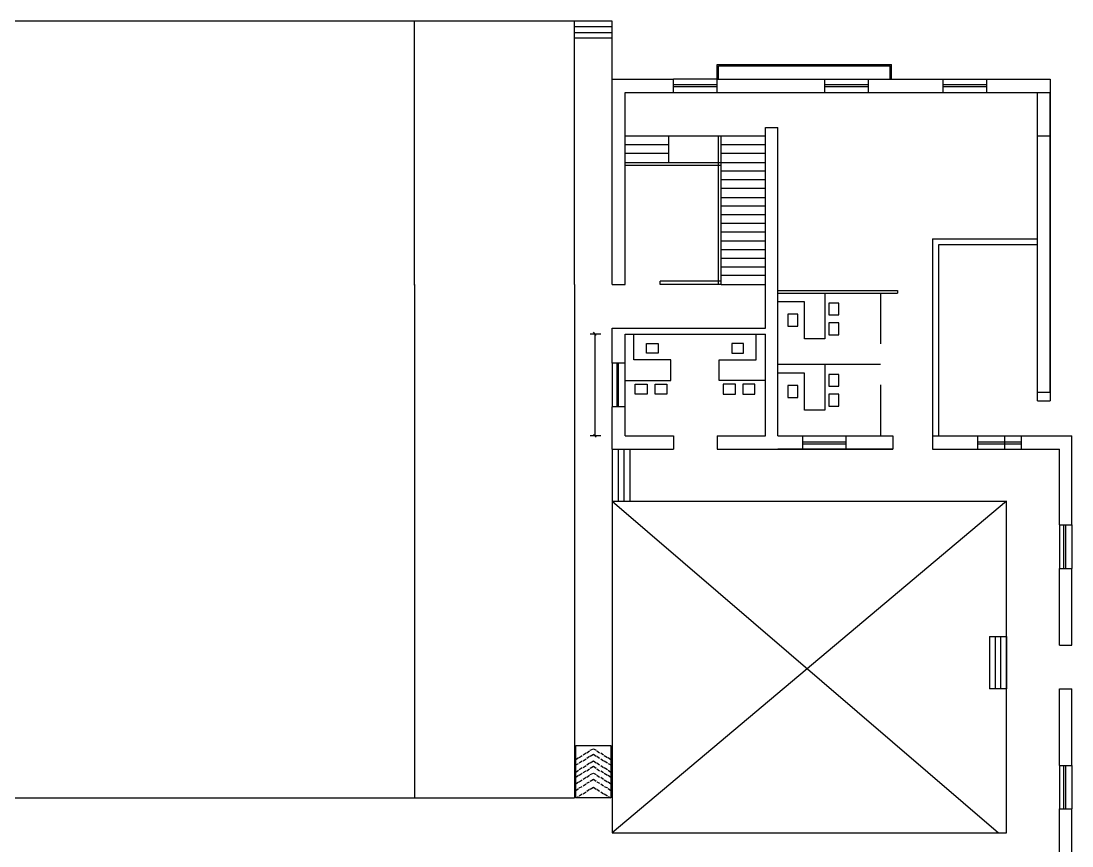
# Model space of a CAD drawing. Header units: millimetres. Extents: x 14 to 406, y 10 to 287.
# Drawn here: x 279.4 to 346.8, y 146.7 to 199.6 of the extents above; entities that cross this region are included whole.
import ezdxf

# ---------------------------------------------------------------- set-up
doc = ezdxf.new("R2010")
doc.units = ezdxf.units.MM
doc.layers.get('0').update_dxf_attribs({"linetype": 'CONTINUOUS'})

msp = doc.modelspace()

# ---------------------------------------------------------------- linework, layer by layer
at = {"color": 0}
for p, q in [((314.904, 199.616), (249.88, 199.616)), ((314.904, 199.616), (279.64, 199.616)), ((304.66, 182.682), (304.66, 199.616)), ((304.66, 182.682), (304.66, 199.616)), ((314.904, 195.891), (314.904, 199.616)), ((314.904, 195.891), (314.904, 199.616)), ((317.317, 199.616), (314.904, 199.616)), ((314.904, 198.515), (314.904, 199.616)), ((317.317, 195.891), (317.317, 199.616)), ((317.317, 199.235), (314.904, 199.235)), ((317.317, 198.854), (314.904, 198.854)), ((317.317, 198.515), (314.904, 198.515)), ((324.047, 196.822), (335.223, 196.822)), ((324.047, 195.891), (324.047, 196.822)), ((324.133, 196.737), (335.139, 196.737)), ((324.133, 195.891), (324.133, 196.737)), ((335.139, 195.891), (335.139, 196.737)), ((335.223, 195.891), (335.223, 196.822)), ((314.904, 182.725), (314.904, 195.891)), ((314.904, 182.725), (314.904, 195.891)), ((317.317, 195.891), (321.254, 195.891)), ((317.317, 182.725), (317.317, 195.891)), ((317.317, 195.891), (321.254, 195.891)), ((321.254, 195.043), (321.254, 195.891)), ((324.047, 195.891), (321.254, 195.891)), ((321.254, 195.043), (321.254, 195.891)), ((324.047, 195.891), (321.254, 195.891)), ((321.254, 195.552), (324.047, 195.552)), ((321.254, 195.552), (324.047, 195.552)), ((321.254, 195.425), (324.047, 195.425)), ((321.254, 195.425), (324.047, 195.425)), ((324.047, 195.891), (330.948, 195.891)), ((324.047, 195.043), (324.047, 195.891)), ((324.047, 195.891), (330.948, 195.891)), ((324.047, 195.043), (324.047, 195.891)), ((330.948, 195.043), (330.948, 195.891)), ((330.948, 195.891), (333.742, 195.891)), ((330.948, 195.043), (330.948, 195.891)), ((330.948, 195.891), (333.742, 195.891)), ((330.948, 195.552), (333.742, 195.552)), ((330.948, 195.552), (333.742, 195.552)), ((330.948, 195.425), (333.742, 195.425)), ((330.948, 195.425), (333.742, 195.425)), ((333.742, 195.891), (338.526, 195.891)), ((333.742, 195.043), (333.742, 195.891)), ((333.742, 195.891), (338.526, 195.891)), ((333.742, 195.043), (333.742, 195.891)), ((338.526, 195.043), (338.526, 195.891)), ((338.526, 195.891), (341.32, 195.891)), ((338.526, 195.043), (338.526, 195.891)), ((338.526, 195.891), (341.32, 195.891)), ((338.526, 195.552), (341.32, 195.552)), ((338.526, 195.552), (341.32, 195.552)), ((338.526, 195.425), (341.32, 195.425)), ((338.526, 195.425), (341.32, 195.425)), ((341.32, 195.891), (345.383, 195.891)), ((341.32, 195.043), (341.32, 195.891)), ((341.32, 195.891), (345.383, 195.891)), ((341.32, 195.043), (341.32, 195.891)), ((345.383, 195.891), (345.383, 195.043)), ((345.383, 195.891), (345.383, 195.043)), ((318.163, 195.043), (321.254, 195.043)), ((318.163, 182.725), (318.163, 195.043)), ((318.163, 195.043), (321.254, 195.043)), ((321.254, 195.043), (324.047, 195.043)), ((321.254, 195.043), (324.047, 195.043)), ((324.047, 195.043), (330.948, 195.043)), ((324.047, 195.043), (330.948, 195.043)), ((330.948, 195.043), (333.742, 195.043)), ((330.948, 195.043), (333.742, 195.043)), ((333.742, 195.043), (338.526, 195.043)), ((333.742, 195.043), (338.526, 195.043)), ((338.526, 195.043), (341.32, 195.043)), ((338.526, 195.043), (341.32, 195.043)), ((341.32, 195.043), (345.383, 195.043)), ((341.32, 195.043), (345.383, 195.043)), ((344.58, 178.831), (344.58, 195.043)), ((345.383, 195.043), (345.383, 175.274)), ((345.383, 175.824), (345.383, 195.043)), ((345.383, 195.043), (345.383, 187.762)), ((327.138, 192.8), (327.943, 192.8)), ((327.138, 192.8), (327.943, 192.8)), ((327.138, 179.93), (327.138, 192.8)), ((327.943, 173.03), (327.943, 192.8)), ((318.163, 192.25), (320.958, 192.25)), ((318.163, 192.25), (320.958, 192.25)), ((320.958, 192.25), (324.302, 192.25)), ((320.958, 190.556), (320.958, 192.25)), ((320.958, 192.25), (324.302, 192.25)), ((324.133, 182.725), (324.133, 192.25)), ((324.302, 192.25), (327.138, 192.25)), ((324.302, 182.725), (324.302, 192.25)), ((324.302, 192.25), (327.138, 192.25)), ((344.58, 192.25), (345.383, 192.25)), ((344.58, 187.762), (344.58, 192.25)), ((345.383, 187.762), (345.383, 192.25)), ((318.163, 191.699), (320.958, 191.699)), ((324.302, 191.699), (327.138, 191.699)), ((318.163, 191.149), (320.958, 191.149)), ((318.163, 190.556), (320.958, 190.556)), ((320.958, 190.556), (324.302, 190.556)), ((324.302, 191.149), (327.138, 191.149)), ((324.302, 190.556), (327.138, 190.556)), ((318.163, 190.387), (320.958, 190.387)), ((320.958, 190.387), (324.302, 190.387)), ((324.302, 190.007), (327.138, 190.007)), ((324.302, 189.455), (327.138, 189.455)), ((324.302, 188.905), (327.138, 188.905)), ((324.302, 188.313), (327.138, 188.313)), ((324.302, 187.762), (327.138, 187.762)), ((324.302, 187.212), (327.138, 187.212)), ((344.58, 178.831), (344.58, 187.381)), ((345.383, 187.762), (345.383, 177.348)), ((345.383, 187.762), (345.383, 175.274)), ((324.302, 186.662), (327.138, 186.662)), ((324.302, 186.111), (327.138, 186.111)), ((324.302, 185.518), (327.138, 185.518)), ((337.848, 185.645), (337.848, 172.183)), ((337.848, 185.645), (344.58, 185.645)), ((344.58, 185.265), (338.23, 185.265)), ((338.23, 185.265), (338.23, 173.03)), ((324.302, 184.968), (327.138, 184.968)), ((324.302, 184.419), (327.138, 184.419)), ((324.302, 183.867), (327.138, 183.867)), ((324.302, 183.318), (327.138, 183.318)), ((304.66, 182.725), (304.66, 149.831)), ((304.66, 182.725), (304.66, 149.831)), ((314.904, 182.725), (314.904, 149.831)), ((314.904, 182.725), (314.904, 149.831)), ((317.317, 182.725), (318.163, 182.725)), ((320.406, 182.725), (320.406, 182.936)), ((324.302, 182.936), (320.406, 182.936)), ((324.302, 182.725), (320.406, 182.725)), ((324.302, 182.725), (327.138, 182.725)), ((344.58, 175.274), (344.58, 182.47)), ((327.943, 182.343), (335.605, 182.343)), ((327.943, 182.174), (335.605, 182.174)), ((330.948, 182.174), (330.948, 179.254)), ((334.504, 182.174), (334.504, 178.915)), ((335.605, 182.343), (335.605, 182.174)), ((329.635, 181.624), (327.943, 181.624)), ((329.635, 179.254), (329.635, 181.624)), ((331.202, 181.54), (331.202, 180.778)), ((331.837, 181.54), (331.202, 181.54)), ((331.837, 180.778), (331.837, 181.54)), ((328.577, 180.819), (328.577, 180.057)), ((329.212, 180.819), (328.577, 180.819)), ((329.212, 180.057), (329.212, 180.819)), ((331.202, 180.778), (331.837, 180.778)), ((317.317, 177.687), (317.317, 179.93)), ((317.317, 179.93), (327.138, 179.93)), ((328.577, 180.057), (329.212, 180.057)), ((331.202, 180.269), (331.202, 179.507)), ((331.837, 180.269), (331.202, 180.269)), ((331.837, 179.507), (331.837, 180.269)), ((316.597, 179.55), (315.92, 179.55)), ((316.301, 179.465), (316.132, 179.677)), ((316.216, 179.55), (316.216, 173.03)), ((318.163, 177.687), (318.163, 179.55)), ((318.163, 179.55), (327.138, 179.55)), ((318.714, 177.899), (318.714, 179.55)), ((326.546, 177.899), (326.546, 179.55)), ((327.138, 173.03), (327.138, 179.55)), ((330.948, 179.254), (329.635, 179.254)), ((331.202, 179.507), (331.837, 179.507)), ((319.518, 178.957), (320.28, 178.957)), ((319.518, 178.322), (319.518, 178.957)), ((320.28, 178.957), (320.28, 178.322)), ((325.741, 178.957), (324.979, 178.957)), ((324.979, 178.957), (324.979, 178.322)), ((325.741, 178.322), (325.741, 178.957)), ((344.58, 178.618), (344.58, 178.831)), ((344.58, 175.824), (344.58, 178.618)), ((321.084, 177.899), (318.714, 177.899)), ((320.28, 178.322), (319.518, 178.322)), ((321.084, 176.586), (321.084, 177.899)), ((324.175, 176.586), (324.175, 177.899)), ((324.175, 177.899), (326.546, 177.899)), ((324.979, 178.322), (325.741, 178.322)), ((318.163, 177.687), (317.317, 177.687)), ((317.317, 177.687), (317.317, 174.894)), ((317.613, 177.687), (317.613, 174.894)), ((317.697, 177.687), (317.697, 174.894)), ((318.163, 174.894), (318.163, 177.687)), ((334.504, 177.603), (327.943, 177.603)), ((330.948, 177.603), (330.948, 174.681)), ((345.383, 176.968), (345.383, 177.348)), ((318.163, 176.586), (321.084, 176.586)), ((327.138, 176.586), (324.175, 176.586)), ((329.635, 177.052), (327.943, 177.052)), ((329.635, 174.681), (329.635, 177.052)), ((331.202, 176.968), (331.202, 176.205)), ((331.837, 176.968), (331.202, 176.968)), ((331.837, 176.205), (331.837, 176.968)), ((345.383, 176.968), (345.383, 175.824)), ((318.798, 176.332), (319.56, 176.332)), ((318.798, 175.697), (318.798, 176.332)), ((319.56, 176.332), (319.56, 175.697)), ((320.069, 176.332), (320.831, 176.332)), ((320.069, 175.697), (320.069, 176.332)), ((320.831, 176.332), (320.831, 175.697)), ((325.234, 176.332), (324.429, 176.332)), ((324.429, 176.332), (324.429, 175.697)), ((325.234, 175.697), (325.234, 176.332)), ((326.46, 176.332), (325.698, 176.332)), ((325.698, 176.332), (325.698, 175.697)), ((326.46, 175.697), (326.46, 176.332)), ((328.577, 176.248), (328.577, 175.486)), ((329.212, 176.248), (328.577, 176.248)), ((329.212, 175.486), (329.212, 176.248)), ((331.202, 176.205), (331.837, 176.205)), ((334.504, 176.29), (334.504, 173.03)), ((344.58, 175.824), (345.383, 175.824)), ((319.56, 175.697), (318.798, 175.697)), ((320.831, 175.697), (320.069, 175.697)), ((324.429, 175.697), (325.234, 175.697)), ((325.698, 175.697), (326.46, 175.697)), ((328.577, 175.486), (329.212, 175.486)), ((331.202, 175.697), (331.202, 174.935)), ((331.837, 175.697), (331.202, 175.697)), ((331.837, 174.935), (331.837, 175.697)), ((344.58, 175.274), (345.383, 175.274)), ((317.317, 172.183), (317.317, 174.894)), ((318.163, 174.894), (317.317, 174.894)), ((318.163, 173.03), (318.163, 174.894)), ((330.948, 174.681), (329.635, 174.681)), ((331.202, 174.935), (331.837, 174.935)), ((316.132, 173.115), (316.301, 172.945)), ((316.597, 173.03), (315.92, 173.03)), ((318.163, 173.03), (321.254, 173.03)), ((321.254, 173.03), (321.254, 172.183)), ((324.047, 173.03), (327.138, 173.03)), ((324.047, 173.03), (324.047, 172.183)), ((327.943, 173.03), (335.308, 173.03)), ((329.508, 173.03), (329.508, 172.183)), ((329.508, 172.649), (332.303, 172.649)), ((329.508, 172.522), (332.303, 172.522)), ((332.303, 173.03), (332.303, 172.183)), ((335.308, 173.03), (335.308, 172.183)), ((337.848, 173.03), (339.669, 173.03)), ((339.669, 173.03), (342.463, 173.03)), ((340.727, 173.03), (340.727, 172.183)), ((340.727, 172.649), (343.522, 172.649)), ((340.727, 172.522), (343.522, 172.522)), ((342.463, 173.03), (344.58, 173.03)), ((342.463, 173.03), (342.463, 172.183)), ((342.463, 173.03), (344.58, 173.03)), ((343.522, 173.03), (343.522, 172.183)), ((344.58, 173.03), (345.383, 173.03)), ((344.58, 173.03), (345.383, 173.03)), ((345.383, 173.03), (346.781, 173.03)), ((345.383, 173.03), (346.781, 173.03)), ((346.781, 167.316), (346.781, 173.03)), ((346.781, 167.316), (346.781, 173.03)), ((317.317, 172.183), (321.254, 172.183)), ((317.317, 172.183), (317.317, 168.84)), ((317.697, 172.183), (317.697, 168.84)), ((318.079, 172.183), (318.079, 168.84)), ((318.459, 172.183), (318.459, 168.84)), ((324.047, 172.183), (335.308, 172.183)), ((335.308, 172.183), (327.943, 172.183)), ((331.286, 172.183), (334.081, 172.183)), ((337.848, 172.183), (340.727, 172.183)), ((338.398, 172.183), (339.669, 172.183)), ((339.669, 172.183), (342.463, 172.183)), ((342.463, 172.183), (345.976, 172.183)), ((342.463, 172.183), (345.976, 172.183)), ((345.976, 167.316), (345.976, 172.183)), ((345.976, 167.316), (345.976, 172.183)), ((317.317, 168.84), (342.59, 168.84)), ((317.317, 168.84), (317.317, 147.588)), ((342.59, 168.84), (317.317, 147.588)), ((317.317, 168.84), (342.082, 147.588)), ((342.59, 147.588), (342.59, 168.84)), ((345.976, 167.316), (346.781, 167.316)), ((345.976, 167.316), (345.976, 164.521)), ((345.976, 167.316), (346.781, 167.316)), ((345.976, 167.316), (345.976, 164.521)), ((346.231, 167.316), (346.231, 164.521)), ((346.231, 167.316), (346.231, 164.521)), ((346.358, 167.316), (346.358, 164.521)), ((346.358, 167.316), (346.358, 164.521)), ((346.781, 167.316), (346.781, 164.521)), ((346.781, 167.316), (346.781, 164.521)), ((345.976, 159.611), (345.976, 164.521)), ((345.976, 164.521), (346.781, 164.521)), ((345.976, 159.611), (345.976, 164.521)), ((345.976, 164.521), (346.781, 164.521)), ((346.781, 159.611), (346.781, 164.521)), ((346.781, 159.611), (346.781, 164.521)), ((341.489, 160.161), (341.489, 156.817)), ((341.489, 160.161), (342.59, 160.161)), ((341.869, 160.161), (341.869, 156.817)), ((342.208, 160.161), (342.208, 156.817)), ((342.59, 160.161), (342.59, 156.817)), ((345.976, 159.611), (346.781, 159.611)), ((345.976, 159.611), (346.781, 159.611)), ((342.59, 156.817), (341.489, 156.817)), ((345.976, 151.907), (345.976, 156.817)), ((345.976, 156.817), (346.781, 156.817)), ((345.976, 151.907), (345.976, 156.817)), ((345.976, 156.817), (346.781, 156.817)), ((346.781, 151.907), (346.781, 156.817)), ((346.781, 151.907), (346.781, 156.817)), ((314.988, 149.831), (314.988, 153.176)), ((314.988, 153.176), (317.231, 153.176)), ((315.92, 152.879), (316.132, 152.965)), ((316.132, 152.965), (316.301, 152.879)), ((317.231, 153.176), (317.231, 149.831)), ((314.988, 152.287), (315.157, 152.414)), ((315.2, 152.414), (315.411, 152.54)), ((315.2, 152.075), (315.411, 152.203)), ((315.454, 152.583), (315.666, 152.71)), ((315.454, 152.203), (315.666, 152.33)), ((315.709, 152.71), (315.877, 152.837)), ((315.709, 152.372), (315.877, 152.499)), ((315.92, 152.499), (316.132, 152.626)), ((315.92, 152.075), (316.132, 152.203)), ((316.132, 152.626), (316.301, 152.499)), ((316.132, 152.203), (316.301, 152.075)), ((316.343, 152.837), (316.512, 152.71)), ((316.343, 152.499), (316.512, 152.372)), ((316.597, 152.71), (316.767, 152.583)), ((316.597, 152.33), (316.767, 152.203)), ((316.808, 152.54), (317.021, 152.414)), ((316.808, 152.203), (317.021, 152.075)), ((317.063, 152.414), (317.231, 152.287)), ((314.988, 151.948), (315.157, 152.033)), ((314.988, 151.482), (315.157, 151.61)), ((315.2, 151.652), (315.411, 151.778)), ((315.454, 151.778), (315.666, 151.907)), ((315.454, 151.441), (315.666, 151.568)), ((315.709, 151.948), (315.877, 152.075)), ((315.709, 151.568), (315.877, 151.694)), ((315.92, 151.737), (316.132, 151.864)), ((316.132, 151.864), (316.301, 151.737)), ((316.343, 152.075), (316.512, 151.948)), ((316.343, 151.694), (316.512, 151.568)), ((316.597, 151.907), (316.767, 151.778)), ((316.597, 151.568), (316.767, 151.441)), ((316.808, 151.778), (317.021, 151.652)), ((317.063, 152.033), (317.231, 151.948)), ((317.063, 151.61), (317.231, 151.482)), ((345.976, 151.907), (346.781, 151.907)), ((345.976, 151.907), (345.976, 149.112)), ((345.976, 151.907), (346.781, 151.907)), ((345.976, 151.907), (345.976, 149.112)), ((346.231, 151.907), (346.231, 149.112)), ((346.231, 151.907), (346.231, 149.112)), ((346.358, 151.907), (346.358, 149.112)), ((346.358, 151.907), (346.358, 149.112)), ((346.781, 151.907), (346.781, 149.112)), ((346.781, 151.907), (346.781, 149.112)), ((314.988, 151.144), (315.157, 151.271)), ((314.988, 150.72), (315.157, 150.848)), ((315.2, 151.271), (315.411, 151.398)), ((315.2, 150.848), (315.411, 150.975)), ((315.454, 151.016), (315.666, 151.144)), ((315.709, 151.144), (315.877, 151.271)), ((315.709, 150.763), (315.877, 150.848)), ((315.92, 151.314), (316.132, 151.398)), ((315.92, 150.89), (316.132, 151.016)), ((316.132, 151.398), (316.301, 151.314)), ((316.132, 151.016), (316.301, 150.89)), ((316.343, 151.271), (316.512, 151.144)), ((316.343, 150.848), (316.512, 150.763)), ((316.597, 151.144), (316.767, 151.016)), ((316.808, 151.398), (317.021, 151.271)), ((316.808, 150.975), (317.021, 150.848)), ((317.063, 151.271), (317.231, 151.144)), ((317.063, 150.848), (317.231, 150.72)), ((314.988, 150.297), (315.157, 150.424)), ((315.2, 150.467), (315.411, 150.552)), ((315.454, 150.593), (315.666, 150.72)), ((315.454, 150.086), (315.666, 150.213)), ((315.709, 150.256), (315.877, 150.382)), ((315.92, 150.382), (316.132, 150.509)), ((316.132, 150.509), (316.301, 150.382)), ((316.343, 150.382), (316.512, 150.256)), ((316.597, 150.72), (316.767, 150.593)), ((316.597, 150.213), (316.767, 150.086)), ((316.808, 150.552), (317.021, 150.467)), ((317.063, 150.424), (317.231, 150.297)), ((249.88, 149.831), (314.904, 149.831)), ((279.64, 149.831), (314.904, 149.831)), ((314.988, 149.831), (315.157, 149.917)), ((317.231, 149.831), (314.988, 149.831)), ((315.2, 149.958), (315.411, 150.086)), ((316.808, 150.086), (317.021, 149.958)), ((317.063, 149.917), (317.231, 149.831)), ((345.976, 144.202), (345.976, 149.112)), ((345.976, 149.112), (346.781, 149.112)), ((345.976, 144.202), (345.976, 149.112)), ((345.976, 149.112), (346.781, 149.112)), ((346.781, 143.397), (346.781, 149.112)), ((346.781, 116.982), (346.781, 149.112)), ((317.317, 147.588), (342.59, 147.588))]:
    msp.add_line(p, q, dxfattribs=at)

doc.saveas('drawing.dxf')
